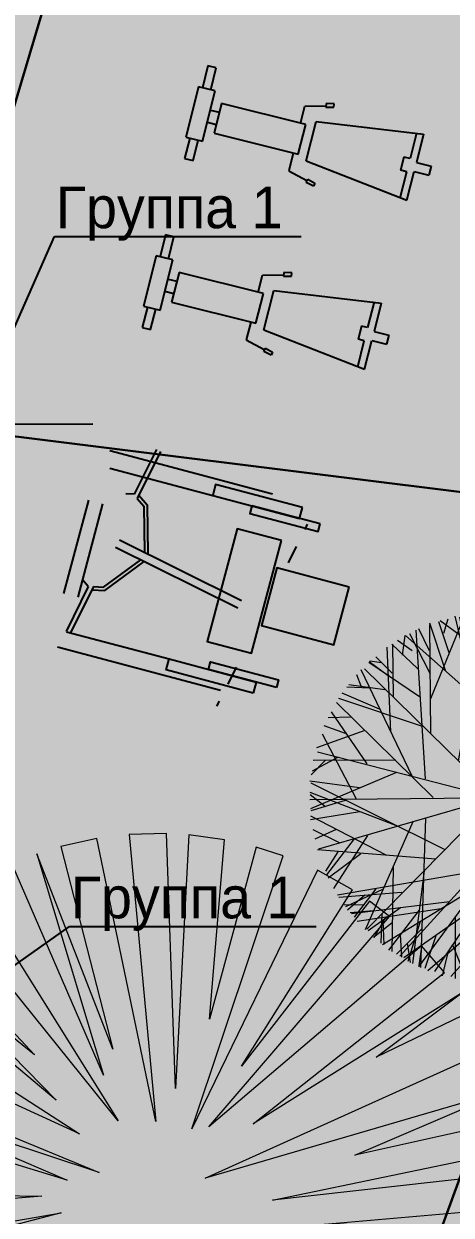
# Model space of a CAD drawing. Header units: millimetres. Extents: x -1042495 to -977915, y 3191218 to 3280168.
# Drawn here: x -993461 to -990383, y 3216048 to 3224631 of the extents above; entities that cross this region are included whole.
import ezdxf
from ezdxf import colors
from ezdxf.entities.mleader import LeaderData, LeaderLine
from ezdxf.math import Vec2, Vec3

# ---------------------------------------------------------------- set-up
doc = ezdxf.new("R2010")
doc.units = ezdxf.units.MM
for name, color, linetype in [('000 Привязки', 1, 'Continuous'), ('_Освещение уличные фанари', 1, 'Continuous'), ('оборудование', 251, 'Continuous'), ('подпорная стенка', 251, 'Continuous'), ('Сосны', 67, 'Continuous')]:
    doc.layers.add(name, color=color, linetype=linetype)
for name, color, linetype, lineweight in [('_Группы Электрика', 7, 'Continuous', 15), ('_Кабель 0.4', 1, 'g5_119_3', 30), ('деревья', 118, 'Continuous', 0)]:
    doc.layers.add(name, color=color, linetype=linetype, lineweight=lineweight)
doc.layers.add('АР-15_ Окружение деревья_Ном._пера__102', color=7, linetype='Continuous', lineweight=5, true_color=0xcccccc)
doc.layers.add('кустарники лиственные', color=7, linetype='Continuous', lineweight=20, true_color=0x455c00)
doc.linetypes.add('g5_119_3', pattern='A,4,-1,[31,GUGK_2005.shx,S=0.1,R=0,X=0,Y=0],4,[31,GUGK_2005.shx,S=0.1,R=180,X=0,Y=0],-1', length=10)

# ---------------------------------------------------------------- blocks, each defined once
blk = doc.blocks.new('й3')
at = {"layer": 'деревья', "lineweight": 0}
for p, q in [((-135.0005525550951, 507.1464805208379), (-91.23814700337243, 591.6659040655286)), ((-125.3775391008821, 549.405999999999), (-79.60253910088795, 594.5460000000021)), ((-123.6165391008835, 321.4429999999993), (-125.3775391008821, 587.7760000000017)), ((-84.73081395632471, 319.2984245867665), (30.18472518945055, 598.6245200519697)), ((-35.91373809227662, 439.5506420053425), (-58.28054031061765, 599.0202421789363)), ((-53.19453910087759, 596.8059999999969), (165.1154608991201, 167.9629999999997)), ((88.79587012191769, 318.1925874934095), (-22.57260615707492, 598.9517569541676)), ((24.27046089911892, 549.405999999999), (-14.46153910088469, 599.0560000000005)), ((0.01046089910960291, 599.9959999999992), (0.01046089910960291, -600)), ((4.904460899109836, 486.2079999999987), (36.59446089911216, 596.8059999999969)), ((41.50578191094974, 439.0534589406998), (65.89057539888017, 598.2269776790599)), ((182.7214608991198, 355.2979999999989), (54.20046089911193, 596.8059999999969)), ((98.21346089911822, 515.5489999999991), (128.1434608991112, 585.5159999999996)), ((141.4407932763133, 505.3888769947407), (98.75239104278444, 590.455800124404)), ((-211.8816873365868, 482.515776984219), (-236.8683836662094, 551.9357647941506)), ((-220.4475391008891, 420.7530000000006), (-165.8705391008843, 576.4860000000008)), ((-211.6455391008785, 558.4359999999979), (-0.3775391008821316, 450.094000000001)), ((160.0737781332427, 571.9944905743869), (-160.0479108090367, -571.9994361003774)), ((-152.7884397476591, 573.9827502718108), (152.8181503137312, -573.9739615039689)), ((128.1379029491945, 457.8677427919756), (243.8677384947514, 548.8843468073355)), ((196.8054608991224, 195.0469999999987), (163.3544608991215, 576.4860000000008)), ((170.397460899112, 511.0349999999999), (232.0164608991181, 551.6660000000011)), ((177.4394608991133, 436.5519999999997), (254.9044608991098, 542.6359999999986)), ((-326.08153910088, 504.2639999999992), (-232.7715391008824, 235.6739999999991)), ((-311.997539100892, 511.0349999999999), (-2.138539100880735, 201.8179999999993)), ((-281.4888741859613, 528.9573060386792), (-112.7948728737829, 414.9199384687236)), ((-264.4615391008847, 465.8940000000002), (-262.7015391008899, 538.1160000000018)), ((288.1936128888919, 525.342583912512), (118.0687861137994, 413.4509819231462)), ((308.4543852160714, 513.6832868732927), (232.3616181580437, 38.52492848058682)), ((316.5234608991159, 508.7779999999984), (302.4394608991133, 305.643)), ((-370.0965391008795, 470.4079999999994), (-352.4895391008904, 355.2979999999989)), ((-356.7090802918392, 403.6583734079941), (-360.9679840817407, 477.3444715575679)), ((-288.7343273347942, 372.4055333222132), (-341.6790637237718, 492.6199092083807)), ((293.455655662241, 368.7116002667135), (347.9187378474599, 488.2457542139673)), ((311.2424608991132, 425.2669999999998), (358.7774608991167, 481.6929999999993)), ((334.6982582304918, 152.2985200466064), (370.9978823884594, 468.4897907847335)), ((343.150570492362, 429.7561699665712), (341.0842435628729, 492.6928096689007)), ((361.8207935765968, 399.1009893844821), (367.012637720225, 472.7272352237742)), ((-70.07018586616323, 268.0709742500367), (-416.8697014679055, 430.3817135755489)), ((-401.7865391008818, 445.5800000000017), (-364.8145391008875, 432.0380000000005)), ((73.48758928989992, 267.154932551508), (422.3150574623724, 425.0602129267645)), ((290.2826751630491, 390.0823145520844), (381.0238815400808, 460.8085979921234)), ((356.9084824046004, 179.5655328020002), (395.253448104806, 450.4408271912253)), ((-438.7575391008868, 364.3260000000009), (-444.0395391008788, 402.6959999999999)), ((-396.8076433456154, 343.4669180922865), (-442.3373602484207, 404.4442160625076)), ((-327.3068585502187, 243.3246127296843), (-439.9406047233788, 405.1895660951341)), ((420.0104608991096, -420), (-419.9895391008904, 420)), ((420.0104608991096, 420), (-419.9895391008904, -420)), ((352.3533238398231, 311.1219096192071), (425.6060320388206, 416.1899482537665)), ((382.9753588877793, 358.8488365851808), (448.3674267571769, 397.7726525435719)), ((401.1537766107504, 338.4064880055666), (447.4521582789312, 398.8022315965463)), ((-215.783657173859, 336.2349408046648), (-489.180589252981, 346.1283241853707)), ((-458.1235391008813, 382.3830000000016), (-405.3075391008897, 330.4709999999977)), ((273.9233396625204, 41.75331222241584), (471.5081911544694, 369.7394500131886)), ((362.2984608991101, 251.474000000002), (489.0594608991087, 350.7839999999997)), ((371.10146089911, 371.0980000000018), (466.1714608991169, 375.612000000001)), ((392.6592563566373, 368.2823219073543), (470.6574895008525, 365.9130487317489)), ((-511.3619746919139, 312.3168581340142), (-477.8841576626146, 265.5830470337787)), ((-498.6165391008835, 328.2139999999999), (-327.8425391008932, 328.2139999999999)), ((-418.2063616002852, 248.0229103230304), (-498.0082179690071, 330.8953268686164)), ((139.8503166433802, -26.81907430767023), (508.1271040902211, 314.7452666953577)), ((220.0527131675626, 333.4678763839584), (493.5530214783066, 339.8977176670378)), ((421.3419184873928, 242.699107466924), (502.1870063696842, 324.5541346143291)), ((438.6579054919566, 312.6930129474858), (512.3864388080547, 309.2458841340667)), ((-532.0675391008845, 274.0440000000017), (-401.7865391008818, 208.5900000000001)), ((-324.4150638219289, 62.27628744814865), (-526.1533759547892, 287.0657493069812)), ((-463.1762074886065, 296.4660947846278), (-525.554375851978, 287.8489934372265)), ((233.7774608991167, 233.4170000000013), (533.0734608991188, 274.0440000000017)), ((348.5581469675672, 59.5629299951288), (514.1722588804259, 301.8261066776722)), ((400.4880733429891, 248.3472985080552), (525.5674764771102, 288.4694145117537)), ((466.9217214158707, 290.5688340694578), (529.1857451225515, 281.1623641762089)), ((-547.9125391008856, 244.7019999999975), (-477.4895391008904, 210.8470000000016)), ((-543.0283221824648, 253.2084248991814), (-62.52599949126306, 227.072383933526)), ((546.2195446755068, 246.3032554413294), (65.42473445678479, 226.2551828219512)), ((543.6364608991134, 253.7309999999998), (209.1294608991157, 3.19800000000032)), ((440.9195506814285, 196.7580680431129), (549.2291190486867, 234.1224404464956)), ((471.9990818601655, 243.3978430716306), (539.2284438386996, 252.8689247394068)), ((-322.5605391008867, 206.3329999999987), (-591.9265391008812, 93.47999999999956)), ((-411.5494693277433, 158.459955849532), (-564.9168386439997, 207.5443449158265)), ((-560.2365391008934, 208.5900000000001), (-208.1235391008813, 208.5900000000001)), ((207.6329210809636, -38.25208728140933), (559.5617397340975, 202.8334993686731)), ((555.4311410445953, 224.818594692988), (424.4265779900597, 68.93404850610386)), ((-532.8637371507939, 163.2191859484228), (-578.2263631852838, 148.7949576759784)), ((-515.4609233079973, 98.54498345770844), (-572.6002084126667, 174.6618882406001)), ((-570.7995391008881, 179.2479999999996), (-470.4475391008891, 147.6490000000013)), ((501.9851994120836, 160.4329798010513), (573.6320403677673, 178.0454720173802)), ((-597.2085391008877, 28.02500000000146), (-120.0955391008902, 120.5650000000023)), ((-586.6455391008785, 127.3359999999993), (-359.532539100881, 75.42399999999907)), ((385.1854608991125, 134.107), (582.3694608991209, 136.3640000000014)), ((473.6668379497569, 144.5112152616712), (589.9020543264487, 97.87972775736853)), ((497.2983723718062, 77.56290629228897), (576.1591575681523, 150.26263693289)), ((-598.7065741755796, -23.94869840233878), (-422.7388603201543, 78.50885847608151)), ((-591.6266504157829, 91.53612947333386), (-233.2820820329362, -35.5104611952338)), ((586.7923360304994, 92.12508354019883), (-586.7714142322802, -92.12508354019883)), ((-583.3923946483992, 111.5377155232236), (583.413316446633, -111.5417155232244)), ((382.1693753424479, 82.38481545913601), (593.5336273829453, 68.42412180306565)), ((518.465708811389, 81.4027751199319), (597.9616199044249, 29.06654278049245)), ((-485.6729324420012, -5.210391314412846), (-596.0044234947418, 55.63014191040565)), ((-271.9023608874559, 53.24292071612945), (-568.6808197799546, -188.7017557274594)), ((-463.8471792264172, -379.2700626656624), (-231.6938281466719, 42.23960072468617)), ((279.2606630172813, -51.33021654765616), (596.6108344967361, 59.87426511544618)), ((293.6364608991134, -66.77100000000064), (594.6924608991103, 70.90999999999985)), ((326.4001601022464, 50.99284687184627), (592.2222536433692, -92.42006513544766)), ((-526.6503143003938, 18.59388608425797), (-600.0346522483596, 26.22334510430301)), ((-599.9895391008904, 0), (600.0104608991096, 0)), ((-553.5049005364563, 30.24976032702034), (-597.6312180390669, 20.51108071124327)), ((-422.9392752957065, 30.06650506339429), (-594.7239989526715, -68.17859155776387)), ((-546.151539100887, -247.3349999999991), (-202.8425391008932, 0.940999999998894)), ((451.612003328235, 8.237302193843789), (596.0857440944237, -63.90961917515597)), ((510.9300588964543, 29.36164335765716), (597.6141378936445, -13.92662181210835)), ((-452.9615302292514, -70.93361994992301), (-598.2098532194213, -4.201486988778925)), ((-557.3205816202681, -22.82229465360797), (-597.4596120563801, -27.08849924895185)), ((-452.8425391008932, -1.315999999998894), (-590.1665391008864, -100.6270000000004)), ((-208.3263739234244, -34.14554736892751), (-458.1088761616265, -379.9559796358371)), ((-140.6668200342392, -22.00553017303537), (-371.8886677986739, -467.9096099182207)), ((92.93246089911554, -91.59799999999814), (596.4534608991089, -28.40099999999802)), ((440.9070873893652, -10.09615617501186), (601.8395766287722, -4.478227000268816)), ((-597.2085391008877, -48.71399999999994), (-542.6305391008937, -66.77100000000064)), ((-280.1607751698757, -46.03628652021507), (-541.2790100347338, -257.9203007852338)), ((-396.5684579023946, -48.4286402636244), (-524.1754434203613, -290.420827641683)), ((525.9320515789732, -286.0436314817998), (231.5823249500827, -45.39886356963689)), ((-460.8237942883134, -98.4422762635404), (-592.1037536352815, -93.94632754728082)), ((-100.7295391008811, -100.6270000000004), (-25.02553910088318, -597.1779999999999)), ((263.7074608991097, -184.137999999999), (589.4114608991222, -98.36899999999878)), ((450.3120773121773, -86.27863323163183), (564.4736555427371, -198.1597619214517)), ((-518.4887315371452, -146.1084284586723), (-586.7172391922941, -117.954386739053)), ((-584.8845391008799, -123.1970000000001), (-364.8145391008875, -116.4259999999995)), ((-285.4482059718284, -231.7853622261646), (-584.6973008907953, -123.4130336769449)), ((-422.2522624877893, -160.3310065548067), (-582.6058972013852, -141.23776512923)), ((-38.28032397094648, -137.1446148960677), (-508.1484769087838, -314.6774571303686)), ((-148.2645391008846, -150.2819999999992), (-146.5045391008898, -576.8650000000016)), ((36.56804761187232, -137.611756047525), (504.1499432695127, -321.0815412172451)), ((282.5174175372667, -235.3754526905395), (583.1151143946772, -130.8019998020609)), ((387.931717971107, -171.1965454320562), (582.8078116149409, -136.7669300099005)), ((-570.7995391008881, -184.137999999999), (-452.8425391008932, -179.6239999999998)), ((-470.9453104598215, -200.2541400139016), (-567.1573735125567, -188.7980335140419)), ((-435.5038698071294, -176.8320350480681), (-562.2039400956855, -195.6028685371384)), ((-526.7865391008818, -181.880000000001), (-554.9555391008762, -220.2510000000002)), ((-504.6351141737105, -187.4505086355966), (-537.2639397651219, -258.3356098171935)), ((-532.0675391008845, -274.4199999999983), (-167.6305391008791, -166.0809999999983)), ((-307.9175300604838, -173.8212378640346), (-381.9431676607055, -457.7925142616368)), ((-0.3775391008821316, -190.9089999999997), (258.4254608991178, -538.4950000000026)), ((511.4358622059372, -312.9102794800347), (113.1829758800304, -168.3534387906875)), ((186.2424608991132, -186.3940000000002), (267.2284608991176, -533.9809999999998)), ((188.002460899108, -186.3940000000002), (573.566460899121, -172.8529999999992)), ((381.6644608991191, -181.880000000001), (524.2704608991189, -290.219000000001)), ((433.2570643739746, -182.3270852458954), (559.7092270170979, -202.7011512092067)), ((458.8950072147272, -159.1889338158981), (542.1834479092358, -253.7280476666092)), ((532.2799069045432, -166.8192201485253), (571.5000395893439, -176.3650809366445)), ((-481.6744480446359, -208.3628627018152), (-556.371960724442, -222.9047878993515)), ((-331.8418413366453, -206.6568962092169), (-535.4941306637775, -264.9277556486959)), ((-472.2085391008877, -193.1660000000011), (-502.1375391008769, -263.135000000002)), ((-359.532539100881, -224.7649999999994), (-440.5185391008854, -405.3290000000015)), ((-58.243356157167, -202.9220623680703), (-430.872431630487, -410.5845905258975)), ((-199.3205391008814, -202.1939999999995), (-285.5885391008778, -527.2099999999991)), ((21.78774632317072, -598.2826680039652), (-62.51505428526434, -227.5473126632933)), ((-29.33581541421881, -597.9520192564232), (59.65582550808904, -228.3141508825865)), ((55.69636470534897, -203.6367720276176), (425.6653707778605, -416.002230694321)), ((459.1294608991157, -240.5639999999985), (555.9604608991212, -222.5080000000016)), ((502.2482737321698, -193.8202989084748), (533.9766765464738, -265.1129793452019)), ((510.7578952267213, -215.4813764441569), (555.5797614219191, -221.2236832785784)), ((-404.9847007704666, -269.0765055263219), (-514.2854167021869, -304.986493006294)), ((-441.8301204239833, -241.0155229047814), (-491.4917007116892, -336.083928383825)), ((-263.5413766265701, -256.4211360746885), (-190.8794569830643, -566.2837311692238)), ((430.4928790094855, -414.6880855295822), (301.2686202310724, -236.4249589885876)), ((425.0842904260062, -282.1652984077664), (499.782895989134, -267.6214224139767)), ((-396.9692967209558, -296.0430795440298), (-522.1243549497012, -291.4243618909131)), ((-389.4615391008847, -290.219000000001), (-514.4615391008847, -306.018)), ((-208.5996367398329, -285.5095056348509), (-499.2755832033872, -325.8452836553879)), ((-465.1665391008864, -301.5040000000008), (-495.0955391008902, -335.3600000000006)), ((-468.1478938374057, -288.5557303976311), (-487.4665789734136, -348.4896834511055)), ((-372.5755129148311, -307.0744501663139), (-454.28109055401, -387.3941707064587)), ((-244.0059612134501, -305.4329921838726), (-325.6748870916199, -500.8810276150471)), ((-78.4466590549273, -272.8748852705176), (-319.3914154362865, -507.4451145246312)), ((75.01204941411561, -273.8398717044256), (312.9664957295026, -511.4430062770552)), ((204.9945615852048, -288.121950043791), (495.136313553332, -332.1360910199146)), ((304.2004608991119, -301.5040000000008), (323.566460899121, -500.125)), ((472.9980015051697, -368.8022787084483), (403.0021310603479, -273.7506708016372)), ((-324.3205391008814, -324.0750000000007), (-481.0105391008838, -355.6739999999991)), ((-428.1773692270217, -314.1199769484738), (-466.6087439534313, -370.0888784620656)), ((-348.4957176558091, -334.1538468101862), (-437.8126856785093, -405.9141293363282)), ((-146.5045391008898, -321.8179999999993), (-39.10953910088574, -594.9219999999987)), ((240.1457022183895, -308.4922824216992), (319.3326017673389, -504.9590301115386)), ((314.7634608991211, -312.7900000000009), (496.10146089911, -333.1029999999992)), ((368.6841509102087, -311.7620250565997), (449.3658736624493, -393.1101568036174)), ((415.1154608991201, -326.3320000000022), (460.8904608991143, -380.5010000000002)), ((424.1923111164215, -319.5112200807198), (461.9117209206161, -375.9623903433749)), ((446.4059863773582, -333.6581829818278), (493.97450326533, -335.4081552897078)), ((-436.997539100892, -346.6450000000004), (-466.9265391008812, -373.7299999999996)), ((-246.8565391008888, -378.2439999999988), (-387.7015391008899, -457.2410000000018)), ((-340.3900865853502, -359.6692862340278), (-350.4276820874366, -484.5066517522755)), ((-146.5045391008898, -362.4449999999997), (-276.7865391008818, -529.4670000000006)), ((-61.99753910089203, -362.4449999999997), (179.2004608991119, -570.094000000001)), ((228.4954608991102, -364.7020000000011), (353.4954608991102, -484.3260000000009)), ((335.8351587243233, -363.9449931723721), (344.2908033136773, -488.899477796087)), ((-361.9901891429763, -388.5515040417413), (-422.0664631341788, -420.1794948621246)), ((-290.9816036934499, -410.6528846880537), (-391.2017989907035, -448.8652744534302)), ((-226.4988865047781, -411.8702413875762), (-259.9463365096744, -535.5089088390232)), ((-225.90650802858, -392.4712215012223), (-208.8351169842645, -561.0806023339974)), ((-208.5621134814282, -400.6373301257408), (-208.337384888262, -562.1235200339179)), ((203.4988731656777, -403.2400645877315), (201.2288358218357, -564.7104549522119)), ((285.7848988443002, -414.2987117931698), (385.5130706603086, -453.7773898769083)), ((375.7950621244818, -466.7241027966156), (360.0750996834977, -411.4276642688528)), ((-262.7015391008899, -439.1850000000013), (-347.2085391008877, -486.5829999999987)), ((-253.9016456983663, -444.3316812978301), (-253.7666342429875, -541.2232971627054)), ((-215.1665391008864, -454.9840000000004), (-199.3205391008814, -561.0649999999987)), ((-19.54923917903216, -423.5680467509337), (-137.1947480917006, -582.6957455487245)), ((-123.3656147873407, -441.5825186986149), (-74.0632626489969, -593.6335988481042)), ((14.21072773891501, -423.7749718896339), (129.83134504591, -584.3799629252426)), ((117.7906110670447, -443.1029002248542), (66.56638856901554, -594.5173378801628)), ((247.8624608991231, -448.2129999999997), (230.2564608991088, -549.7799999999988)), ((248.281351438709, -447.5051653526134), (246.9191559891478, -544.3872992915276)), ((-245.1227693336696, -479.287093267325), (-319.3350145100703, -503.4092924804681)), ((-146.5045391008898, -473.0409999999974), (-250.3775391008821, -543.0089999999982)), ((-126.8694504920277, -586.1962812315032), (-71.63152872859791, -481.8746533480371)), ((-84.88453910087992, -475.2980000000025), (-114.8145391008875, -585.893)), ((-61.91504352516495, -481.7497430059011), (-14.3838131052762, -598.434748622607)), ((55.83622509942506, -482.4885914892657), (6.830916403836454, -598.5622238122451)), ((59.48146089911461, -466.2690000000002), (105.2564608991088, -585.893)), ((119.4624519904319, -587.7631993474861), (65.55026171822101, -482.7503154472106)), ((-257.2819391541416, -541.1443350143418), (-214.2933811278344, -502.9763220739405)), ((-63.75753910088679, -527.2099999999991), (-93.6875391008798, -588.1500000000015)), ((-69.62486100457318, -505.4203749263907), (-24.09291227036738, -566.3978104781272)), ((63.2455331999081, -506.2687326230516), (16.94491813681088, -566.6645855169227)), ((84.12946089911566, -531.7239999999983), (38.35446089912148, -594.9219999999987)), ((250.4350919044809, -544.3666251630493), (207.9334046055737, -505.6571959532812)), ((-106.7550397947198, -546.9833596966273), (-87.679732130302, -590.5948127738629)), ((-87.77849414061347, -550.8485613334378), (-96.70581512030913, -590.214094558909)), ((-34.62414886130136, -553.2606185315562), (-49.45237867036485, -595.9466511151695)), ((27.64178813325998, -553.6480741613632), (41.92818239171174, -596.5184918884188)), ((99.84631166944746, -548.2986611909655), (80.22016689435986, -591.6650150066525)), ((80.8224200301629, -551.9094445154478), (89.25043505246867, -591.3848904126644))]:
    blk.add_line(p, q, dxfattribs=at)
blk = doc.blocks.new('Модель Сосны 21')
at = {"layer": 'АР-15_ Окружение деревья_Ном._пера__102', "color": 136, "linetype": 'Continuous', "lineweight": 5}
for p, q in [((-513.82155491, 2449.14387255), (-256.04490633, 2489.50164296625)), ((-477.37461072, 1917.6800441), (-513.82155491, 2449.14387255)), ((-256.04490633, 2489.50164296625), (-197.694588426625, 1136.906648535)), ((-197.694588426625, 1136.906648535), (-117.7707435273375, 2499.948532)), ((-117.7707435273375, 2499.948532), (118.5695967186625, 2500.05140418375)), ((118.5695967186625, 2500.05140418375), (-22.89457449466251, 787.3066206700004)), ((-22.89457449466251, 787.3066206700004), (281.224495721625, 2487.10326831625)), ((480.9968450550001, 2456.40708608375), (268.43878206, 1358.31999951625)), ((281.224495721625, 2487.10326831625), (480.9968450550001, 2456.40708608375)), ((683.18928671, 2408.1189529), (140.252105175625, 332.826584445)), ((268.43878206, 1358.31999951625), (683.18928671, 2408.1189529)), ((-966.8146497299999, 1906.02670983375), (-944.7501749116251, 2316.9335107)), ((-944.7501749116251, 2316.9335107), (-279.267928263375, 810.6132891950002)), ((-279.267928263375, 810.6132891950002), (-652.1746246516249, 2278.93340623375)), ((-652.1746246516249, 2278.93340623375), (-477.37461072, 1917.6800441)), ((140.252105175625, 332.826584445), (967.0046916416252, 2308.96154535)), ((967.0046916416252, 2308.96154535), (1228.149325878375, 2181.4067134)), ((-1321.67556875, 2124.22809795), (-1129.954424686625, 2232.30645333375)), ((-1129.954424686625, 2232.30645333375), (-966.8146497299999, 1906.02670983375)), ((-430.76127367, 600.8532724750002), (-1321.67556875, 2124.22809795)), ((1228.149325878375, 2181.4067134), (932.678835003375, 1521.46667918625)), ((1348.12839186625, 2109.41408758375), (501.5054673033751, 670.7732780483752)), ((932.678835003375, 1521.46667918625), (1348.12839186625, 2109.41408758375)), ((-1663.49869459375, 1868.24527528375), (-1477.03772141125, 2019.11565825)), ((-1477.03772141125, 2019.11565825), (-430.76127367, 600.8532724750002)), ((501.5054673033751, 670.7732780483752), (1498.25248087, 2005.623648)), ((1498.25248087, 2005.623648), (1683.90842675, 1852.5497768)), ((-815.3213043216251, 857.226626243375), (-1663.49869459375, 1868.24527528375)), ((1683.90842675, 1852.5497768), (489.852133041625, 367.786587231625)), ((-687.134627438375, 589.199938213375), (-1782.70327455, 1754.68592433375)), ((-1782.70327455, 1754.68592433375), (-815.3213043216251, 857.226626243375)), ((489.852133041625, 367.786587231625), (1890.37216831625, 1641.37493684375)), ((1890.37216831625, 1641.37493684375), (1999.8353102, 1506.08533099625)), ((-2063.25993961625, 1413.61111450875), (-1947.47665795, 1569.51396978375)), ((-1947.47665795, 1569.51396978375), (-687.134627438375, 589.199938213375)), ((1999.8353102, 1506.08533099625), (897.7188322166251, 600.8532724750002)), ((-442.4146079333751, 286.213247396625), (-2063.25993961625, 1413.61111450875)), ((897.7188322166251, 600.8532724750002), (2080.6034459, 1392.37327876125)), ((2080.6034459, 1392.37327876125), (2220.08476521625, 1157.027851781625)), ((-1246.494672023375, 589.199938213375), (-2161.96360991625, 1257.21896076125)), ((-2161.96360991625, 1257.21896076125), (-442.4146079333751, 286.213247396625)), ((-2343.07548306625, 873.6510663566253), (-2210.27877188375, 1170.047239428375)), ((-2210.27877188375, 1170.047239428375), (-1246.494672023375, 589.199938213375)), ((2220.08476521625, 1157.027851781625), (478.1987987783751, 251.25324461)), ((478.1987987783751, 251.25324461), (2326.21104703375, 925.2116656516251)), ((2326.21104703375, 925.2116656516251), (2390.1211057, 744.5615145950002)), ((-454.067942195, 111.4132334643375), (-2343.07548306625, 873.6510663566253)), ((-2409.08486811625, 670.0121078333751), (-2381.70556508375, 761.824431008375)), ((-2381.70556508375, 761.824431008375), (-454.067942195, 111.4132334643375)), ((2390.1211057, 744.5615145950002), (1224.012191558375, 391.0932557566251)), ((-1048.387989566625, 216.293241823375), (-2409.08486811625, 670.0121078333751)), ((-2457.56007193375, 460.8484960666251), (-2424.25774005, 612.702322431625)), ((-2424.25774005, 612.702322431625), (-1048.387989566625, 216.293241823375)), ((1224.012191558375, 391.0932557566251), (2446.96598423375, 528.282010561625)), ((2446.96598423375, 528.282010561625), (2486.93494971625, 285.379490388375)), ((-1397.98801743125, 204.639907561625), (-2457.56007193375, 460.8484960666251)), ((-2494.57643801625, 168.198704213375), (-2473.57694153375, 364.8732390283752)), ((-2473.57694153375, 364.8732390283752), (-1397.98801743125, 204.639907561625)), ((2486.93494971625, 285.379490388375), (757.8788210700001, 146.373236250875)), ((-582.2546190783752, -40.08011194383749), (-2494.57643801625, 168.198704213375)), ((757.8788210700001, 146.373236250875), (2499.55067111625, 135.005247119625)), ((2499.55067111625, 135.005247119625), (2500.16036273375, -120.8055928255)), ((-2481.16054551625, -306.589489046625), (-2500.16036273375, 1.1452933625145)), ((-2500.16036273375, 1.1452933625145), (-582.2546190783752, -40.08011194383749)), ((2500.16036273375, -120.8055928255), (536.4654700900002, 6.53322510481625)), ((536.4654700900002, 6.53322510481625), (2479.40169688375, -342.6269318716249)), ((-663.8279589149998, -144.9601203035), (-2481.16054551625, -306.589489046625)), ((-2451.31460273375, -490.793560068375), (-663.8279589149998, -144.9601203035)), ((-628.8679561283749, -203.2267916150001), (-2397.82074036625, -707.0650682433752)), ((-2348.35070115, -857.0518506950002), (-628.8679561283749, -203.2267916150001)), ((-290.921262525, -203.2267916150001), (-1942.4360235, -1573.466698525)), ((-1804.96627123375, -1729.45178695), (-290.921262525, -203.2267916150001)), ((2187.60661328375, -1215.046123386625), (548.1188043516249, -249.840128663375)), ((548.1188043516249, -249.840128663375), (2068.85860491625, -1407.47642577)), ((2432.34953196625, -589.742114308375), (1037.558843363375, -273.1467971866251)), ((1037.558843363375, -273.1467971866251), (2386.52480315, -753.72903104)), ((1036.052825728375, -2276.5539477), (198.5187764866251, -389.680139808375)), ((198.5187764866251, -389.680139808375), (711.2654840216248, -1811.3869198)), ((2386.52480315, -753.72903104), (862.7588294300001, -343.06680276)), ((862.7588294300001, -343.06680276), (2324.4842171, -927.2535886933751)), ((2479.40169688375, -342.6269318716249), (2432.34953196625, -589.742114308375)), ((-2397.82074036625, -707.0650682433752), (-2451.31460273375, -490.793560068375)), ((-931.8546469450001, -517.8668166933751), (-2263.25850168375, -1061.477589188375)), ((-2177.4017908, -1227.953251721625), (-931.8546469450001, -517.8668166933751)), ((-174.387919903375, -506.2134824300002), (-1129.600572023375, -2230.19527315)), ((-1007.728249613375, -2287.8991416), (-174.387919903375, -506.2134824300002)), ((1489.34649918, -2009.95253811625), (466.545464516625, -517.8668166933751)), ((466.545464516625, -517.8668166933751), (1272.96087400875, -2153.29071605)), ((711.2654840216248, -1811.3869198), (151.905439437875, -611.0934907900001)), ((151.905439437875, -611.0934907900001), (754.259924181625, -2384.5565206)), ((-69.50791154350001, -657.706827838375), (-486.7251711050002, -2452.40088151625)), ((-333.138996545, -2478.02098411625), (-69.50791154350001, -657.706827838375)), ((1643.53222499625, -1543.360231765), (699.6121497600001, -669.3601621016248)), ((699.6121497600001, -669.3601621016248), (1718.90042836625, -1817.84660931625)), ((47.02543107833749, -785.8935047233751), (-46.00121214216251, -2500.05140418375)), ((127.926600073375, -2497.30484916625), (47.02543107833749, -785.8935047233751)), ((1912.9877351, -1612.67173684125), (1014.252174838375, -809.200173246625)), ((1014.252174838375, -809.200173246625), (1643.53222499625, -1543.360231765)), ((-2263.25850168375, -1061.477589188375), (-2348.35070115, -857.0518506950002)), ((2324.4842171, -927.2535886933751), (2187.60661328375, -1215.046123386625)), ((-780.3613015366251, -995.6535214416251), (-1675.29261763375, -1855.37021076625)), ((-1548.90430388625, -1962.14952273375), (-780.3613015366251, -995.6535214416251)), ((-605.561287603375, -1007.306855705), (-1548.90430388625, -1962.14952273375)), ((-1384.050414, -2081.76753236625), (-605.561287603375, -1007.306855705)), ((-1942.4360235, -1573.466698525), (-2177.4017908, -1227.953251721625)), ((501.055782195, -2450.11381135), (291.745450583375, -1461.78689192875)), ((291.745450583375, -1461.78689192875), (399.2595915866252, -2468.67597756625)), ((2068.85860491625, -1407.47642577), (1912.9877351, -1612.67173684125)), ((-1675.29261763375, -1855.37021076625), (-1804.96627123375, -1729.45178695)), ((1718.90042836625, -1817.84660931625), (1489.34649918, -2009.95253811625)), ((-570.6012848166251, -1962.8802652), (-802.6466242500001, -2367.73819961625)), ((-701.825253165, -2399.60287856625), (-570.6012848166251, -1962.8802652)), ((-1129.600572023375, -2230.19527315), (-1384.050414, -2081.76753236625)), ((1272.96087400875, -2153.29071605), (1036.052825728375, -2276.5539477)), ((-802.6466242500001, -2367.73819961625), (-1007.728249613375, -2287.8991416)), ((-486.7251711050002, -2452.40088151625), (-701.825253165, -2399.60287856625)), ((754.259924181625, -2384.5565206), (501.055782195, -2450.11381135)), ((-46.00121214216251, -2500.05140418375), (-333.138996545, -2478.02098411625)), ((399.2595915866252, -2468.67597756625), (127.926600073375, -2497.30484916625))]:
    blk.add_line(p, q, dxfattribs=at)

msp = doc.modelspace()

# ---------------------------------------------------------------- hatches: boundary and pattern name
at = {"layer": '000 Привязки', "true_color": 0x999b37}
h = msp.add_hatch(color=55, dxfattribs=at)
h.dxf.hatch_style = 1
edge = h.paths.add_edge_path()
edge.add_line((-993583.6799596155, 3224703.432391435), (-995748.8988106595, 3217927.512614312))
edge.add_line((-995748.8988106595, 3217927.512614312), (-995463.1339425707, 3217836.197556381))
edge.add_line((-995463.1339425707, 3217836.197556381), (-995916.8989666475, 3216416.167768034))
edge.add_arc((-1005336.627306267, 3205577.485049185), 14359.95560829164, 36.37272834088418, 49.00660914071028, ccw=False)
edge.add_line((-993774.3333654694, 3214093.451459329), (-991611.2027678682, 3211415.603731206))
edge.add_line((-991611.2027678682, 3211415.603731206), (-989700.4723121859, 3215862.14240329))
edge.add_line((-989700.4723121859, 3215862.14240329), (-985642.9988891635, 3228982.245658144))
edge.add_line((-985642.9988891635, 3228982.245658144), (-1025266.52277493, 3230353.979917555))
edge.add_line((-1025266.52277493, 3230353.979917555), (-1023687.257262442, 3222587.872756049))
edge.add_line((-1023687.257262442, 3222587.872756049), (-1023695.783507126, 3222326.567317041))
edge.add_arc((-1023962.498053955, 3209574.404607299), 12754.95160418967, 56.17396388743788, 88.80181969915333, ccw=False)
edge.add_arc((-999698.3523725292, 3269111.528290848), 51863.62485566937, 250.6740921346428, 251.0128811404024)
edge.add_line((-1016572.471928616, 3220069.712741498), (-1016115.194578112, 3221500.734137557))
edge.add_line((-1016115.194578112, 3221500.734137557), (-1015829.429709447, 3221409.419079442))
edge.add_line((-1015829.429709447, 3221409.419079442), (-1015220.677720388, 3223314.471143827))
edge.add_arc((-1016363.737199767, 3223679.731361484), 1199.999999999999, 342.2789214714277, 448.0172584244991)
edge.add_line((-1016322.219045024, 3224879.012914259), (-1017141.033947819, 3224907.359622161))
edge.add_line((-1017141.033947819, 3224907.359622161), (-1017210.230796141, 3222908.559235268))
edge.add_line((-1017210.230796141, 3222908.559235268), (-1022207.237266012, 3223081.551546571))
edge.add_line((-1022207.237266012, 3223081.551546571), (-1022172.638803448, 3224080.952840546))
edge.add_line((-1022172.638803448, 3224080.952840546), (-1021999.646492447, 3229077.959310452))
edge.add_line((-1021999.646492447, 3229077.959310452), (-1017002.640022577, 3228904.966999148))
edge.add_line((-1017002.640022577, 3228904.966999148), (-1017071.838553805, 3226906.118000321))
edge.add_line((-1017071.838553805, 3226906.118000321), (-1015689.754689758, 3226858.271377789))
edge.add_arc((-1015648.236535015, 3228057.552930565), 1200.000000000151, 268.0172584244935, 340.1155040881408)
edge.add_arc((-1013391.324058854, 3227241.252694775), 1200.000000000096, 88.01725842450458, 160.1155040881408, ccw=False)
edge.add_line((-1013349.805904112, 3228440.534247551), (-995786.762608859, 3227832.515932257))
edge.add_arc((-995869.7989183429, 3225433.952826738), 2399.999999968609, -17.7210785285788, 88.01725842450071, ccw=False)
at = {"layer": 'подпорная стенка', "linetype": 'Continuous'}
h = msp.add_hatch(dxfattribs=at)
h.set_pattern_fill('ANSI32', color=5, scale=4.399999999999999, angle=358)
h.set_pattern_definition([(43.00000000000001, (0, 0), (-28.58255127021932, 30.65103363485943), []), (43.00000000000001, (19.74453683014231, -0.6894944193667202), (-28.58255127021932, 30.65103363485943), [])])
h.paths.add_polyline_path([(-1016997.719830926, 3219899.988550434, 0.039693635913265), (-1014634.961504428, 3219210.124527852, -0.05677502469262397), (-1010955.502370451, 3218903.763249048, -0.01992002069597516), (-1009001.959242858, 3218440.152432048, -0.008897251920551161), (-1006667.659492779, 3217639.545519566, 0.06397312143393953), (-1003966.597824992, 3216915.796958185, 0.03396862269730931), (-1002412.673073513, 3216854.3040954, 0.01752663598047151), (-999708.1439883955, 3216863.721076228, -0.08397169546654944), (-997441.6179215531, 3216578.742297016, -0.0008098219869693248), (-996053.2748528507, 3216136.92248362, -0.05386939368707039), (-994011.93616952, 3213910.175032883), (-991745.1171233144, 3211103.966179992), (-991611.2027678682, 3211415.603731206), (-993774.3333654694, 3214093.451459329, 0.05484902890915994), (-995902.5317275937, 3216403.664693205, 0.0008455525315215831), (-997353.0664621217, 3216865.382950491, 0.08238151207375906), (-999673.6580463949, 3217165.301118988, -0.01788658465547726), (-1002412.233674913, 3217154.440826899, -0.03407995651739658), (-1003930.457703785, 3217213.639547406, -0.06402424760865519), (-1006559.417133611, 3217919.407219928, 0.00894108904880711), (-1008915.362652808, 3218727.443808323, 0.01997373834347138), (-1010897.421388717, 3219198.087636127, 0.0595298489650975), (-1014826.866434737, 3219503.427687831, -0.01032516536997018), (-1016862.158703632, 3220170.34588382, 0.1433355660986979), (-1023695.783507126, 3222326.567317041), (-1023705.56781251, 3222026.705853002, -0.1441836875205711)])

# ---------------------------------------------------------------- linework, layer by layer
at = {"layer": '_Кабель 0.4'}
for points in [[(-1008926.783072128, 3209298.121239907), (-1012211.027064602, 3210386.974626527), (-1017038.659848899, 3219331.117960164), (-1016740.537473766, 3221366.844321423), (-1016514.578125553, 3224336.395362822), (-1016192.264043038, 3227262.46328536), (-1012201.017260306, 3228760.720770217), (-1006833.858231992, 3228497.806286253), (-1000243.56967451, 3228145.611506935), (-996684.444484774, 3228074.436729515), (-994097.8540771853, 3227416.525561453), (-992986.7254949361, 3225897.895067338), (-993214.8000034806, 3225105.239996427), (-994214.3798663589, 3221744.096953093), (-995222.1355251613, 3216806.896721783)], [(-991577.0140440805, 3212877.700065468), (-988595.1636967829, 3221043.581555281), (-986458.6426075806, 3227621.890975909)], [(-994214.3798663589, 3221744.096953093), (-988595.1636967829, 3221043.581555281)]]:
    msp.add_lwpolyline(points, dxfattribs=at)
at = {"layer": '_Освещение уличные фанари', "color": 1, "linetype": 'Continuous'}
msp.add_line((-994214.3798663589, 3221744.096953093), (-992964.3931143595, 3221749.851935802), dxfattribs=at)
at = {"layer": 'оборудование', "color": 152, "linetype": 'Continuous', "true_color": 0x2776bb}
for p, q in [((-992135.038627862, 3224328.87858602), (-992174.5906025, 3224171.30527781)), ((-992074.8094984276, 3224313.760663912), (-992135.038627862, 3224328.87858602)), ((-992114.3614730657, 3224156.187355702), (-992074.8094984276, 3224313.760663912)), ((-992202.2315410911, 3224178.243341842), (-992293.2737471, 3223815.535241453)), ((-992082.2446286748, 3224148.125808799), (-992202.2315410911, 3224178.243341842)), ((-992173.286834684, 3223785.417708409), (-992082.2446286748, 3224148.125808799)), ((-992116.8474810896, 3224010.269583454), (-992053.1535895988, 3223994.281982448)), ((-992037.29537897, 3224057.46038843), (-992090.9694162857, 3223843.625410474)), ((-991430.0598326472, 3223905.040126392), (-992037.29537897, 3224057.46038843)), ((-991467.3113368412, 3223914.390507912), (-991436.1443455212, 3224038.558415436)), ((-991436.1443455212, 3224038.558415436), (-991288.5048118136, 3224039.736192492)), ((-991283.7839287334, 3224056.143375004), (-991285.9893801756, 3224029.794820024)), ((-991285.9893801756, 3224029.794820024), (-991227.7326073387, 3224031.350406921)), ((-991226.1114469325, 3224055.371172395), (-991283.7839287334, 3224056.143375004)), ((-991227.7326073387, 3224031.350406921), (-991226.1114469325, 3224055.371172395)), ((-992138.7769790993, 3223922.903438517), (-992075.0830876085, 3223906.915837511)), ((-991483.7338699629, 3223691.205148437), (-991430.0598326472, 3223905.040126392)), ((-991426.9059719892, 3223644.448950799), (-991355.6266619904, 3223928.422552275)), ((-991355.6266619904, 3223928.422552275), (-990581.951068846, 3223836.744335042)), ((-992265.632808509, 3223808.59717742), (-992302.605389245, 3223661.30005982)), ((-992293.2737471, 3223815.535241453), (-992173.286834684, 3223785.417708409)), ((-992090.9694162857, 3223843.625410474), (-991483.7338699629, 3223691.205148437)), ((-990632.7906140022, 3223844.737870032), (-990679.0990771835, 3223660.247011904)), ((-990581.951068846, 3223836.744335042), (-990633.25437963, 3223632.354226171)), ((-992242.3762598106, 3223646.182137711), (-992205.4036790747, 3223793.479255313)), ((-992302.605389245, 3223661.30005982), (-992242.3762598106, 3223646.182137711)), ((-991520.985374157, 3223700.555529956), (-991553.0288020308, 3223572.895938173)), ((-991426.9059719892, 3223644.448950799), (-990701.6462195489, 3223359.884177096)), ((-990722.859687898, 3223671.231223538), (-990746.8099621852, 3223575.814395767)), ((-990679.0990771835, 3223660.247011904), (-990722.859687898, 3223671.231223538)), ((-991553.0288020308, 3223572.895938173), (-991423.4467164897, 3223502.133644691)), ((-990750.2342512066, 3223376.847641747), (-990703.0493514709, 3223564.830184134)), ((-990703.0493514709, 3223564.830184134), (-990746.8099621852, 3223575.814395767)), ((-990701.6462195489, 3223359.884177096), (-990649.466472211, 3223567.765970227)), ((-990649.466472211, 3223567.765970227), (-990543.4743326709, 3223541.161220586)), ((-990633.25437963, 3223632.354226171), (-990527.2622400899, 3223605.74947653)), ((-990527.2622400899, 3223605.74947653), (-990543.4743326709, 3223541.161220586)), ((-991426.1574548227, 3223488.933577952), (-991415.6581235069, 3223513.200312539)), ((-991374.9568055329, 3223462.3778824), (-991426.1574548227, 3223488.933577952)), ((-991415.6581235069, 3223513.200312539), (-991365.0417652534, 3223484.316827481)), ((-991365.0417652534, 3223484.316827481), (-991374.9568055329, 3223462.3778824)), ((-992440.449587837, 3223111.314334045), (-992480.001562475, 3222953.741025834)), ((-992380.2204584025, 3223096.196411937), (-992440.449587837, 3223111.314334045)), ((-992419.7724330407, 3222938.623103726), (-992380.2204584025, 3223096.196411937)), ((-992507.6425010661, 3222960.679089867), (-992598.6847070749, 3222597.970989478)), ((-992387.6555886498, 3222930.561556823), (-992507.6425010661, 3222960.679089867)), ((-992478.697794659, 3222567.853456434), (-992387.6555886498, 3222930.561556823)), ((-992422.2584410646, 3222792.705331479), (-992358.5645495738, 3222776.717730473)), ((-992342.706338945, 3222839.896136455), (-992396.3803762607, 3222626.061158499)), ((-991735.4707926222, 3222687.475874417), (-992342.706338945, 3222839.896136455)), ((-991772.7222968162, 3222696.826255937), (-991741.5553054962, 3222820.994163461)), ((-991741.5553054962, 3222820.994163461), (-991593.9157717886, 3222822.171940517)), ((-991589.1948887084, 3222838.579123029), (-991591.4003401506, 3222812.230568049)), ((-991591.4003401506, 3222812.230568049), (-991533.1435673137, 3222813.786154946)), ((-991531.5224069075, 3222837.806920419), (-991589.1948887084, 3222838.579123029)), ((-991533.1435673137, 3222813.786154946), (-991531.5224069075, 3222837.806920419)), ((-992444.1879390742, 3222705.339186542), (-992380.4940475833, 3222689.351585536)), ((-991732.3169319641, 3222426.884698824), (-991661.0376219654, 3222710.8583003)), ((-991661.0376219654, 3222710.8583003), (-990887.362028821, 3222619.180083067)), ((-992396.3803762607, 3222626.061158499), (-991789.1448299378, 3222473.640896461)), ((-991789.1448299378, 3222473.640896461), (-991735.4707926222, 3222687.475874417)), ((-990938.2015739771, 3222627.173618057), (-990984.5100371585, 3222442.682759929)), ((-990887.362028821, 3222619.180083067), (-990938.665339605, 3222414.789974195)), ((-992571.043768484, 3222591.032925446), (-992608.01634922, 3222443.735807844)), ((-992598.6847070749, 3222597.970989478), (-992478.697794659, 3222567.853456434)), ((-992547.7872197856, 3222428.617885736), (-992510.8146390497, 3222575.915003337)), ((-992608.01634922, 3222443.735807844), (-992547.7872197856, 3222428.617885736)), ((-991826.396334132, 3222482.991277982), (-991858.4397620058, 3222355.331686199)), ((-991028.2706478729, 3222453.666971562), (-991052.2209221602, 3222358.250143792)), ((-990984.5100371585, 3222442.682759929), (-991028.2706478729, 3222453.666971562)), ((-991858.4397620058, 3222355.331686199), (-991728.8576764647, 3222284.569392715)), ((-991732.3169319641, 3222426.884698824), (-991007.0571795239, 3222142.319925121)), ((-991008.4603114459, 3222347.265932159), (-991052.2209221602, 3222358.250143792)), ((-991007.0571795239, 3222142.319925121), (-990954.8774321859, 3222350.201718252)), ((-990954.8774321859, 3222350.201718252), (-990848.8852926459, 3222323.596968611)), ((-990938.665339605, 3222414.789974195), (-990832.6732000649, 3222388.185224555)), ((-990832.6732000649, 3222388.185224555), (-990848.8852926459, 3222323.596968611)), ((-991731.5684147977, 3222271.369325977), (-991721.0690834819, 3222295.636060564)), ((-991680.3677655079, 3222244.813630425), (-991731.5684147977, 3222271.369325977)), ((-991721.0690834819, 3222295.636060564), (-991670.4527252284, 3222266.752575506)), ((-991670.4527252284, 3222266.752575506), (-991680.3677655079, 3222244.813630425)), ((-991055.6452111816, 3222159.283389772), (-991008.4603114459, 3222347.265932159)), ((-992505.9325237921, 3221565.082533805), (-992666.3197447114, 3221241.93829669)), ((-992475.83575661, 3221550.144508327), (-992643.6358322777, 3221212.065033362)), ((-992666.3197447114, 3221241.93829669), (-992726.4204123548, 3221245.009934137)), ((-992632.0033650234, 3221235.501842947), (-992572.7040111073, 3221165.16205284)), ((-992643.6358322777, 3221212.065033362), (-992596.5741337709, 3221156.241322369)), ((-992596.5741337709, 3221156.241322369), (-992591.6370265456, 3220823.908446263)), ((-992572.7040111073, 3221165.16205284), (-992567.456080555, 3220811.906639387)), ((-991419.2242516029, 3221025.713113875), (-991437.3632825401, 3220989.16703944)), ((-992772.8854053224, 3220913.868038387), (-991893.6298497822, 3220477.464294071)), ((-992799.5604508182, 3220860.123811275), (-991920.3048952782, 3220423.720066961)), ((-991498.715887181, 3220865.555317084), (-991556.8674863623, 3220748.392901981)), ((-992885.9876482573, 3220573.138075031), (-992618.3120720418, 3220770.164219151)), ((-992878.6586379083, 3220548.732178298), (-992594.1311260508, 3220758.162412276)), ((-992996.416412976, 3220576.867629405), (-993156.8036338951, 3220253.723392291)), ((-992958.9067910453, 3220576.864841777), (-993126.7068667127, 3220238.785366813)), ((-992996.416412976, 3220576.867629405), (-993035.2051232174, 3220622.878075671)), ((-992970.5392582993, 3220553.428032192), (-992878.6586379083, 3220548.732178298)), ((-992958.9067910453, 3220576.864841777), (-992885.9876482573, 3220573.138075031)), ((-991930.3181233065, 3219995.973722424), (-991990.6037261274, 3219874.511769153)), ((-992070.0953617056, 3219714.353972361), (-992051.9563307684, 3219750.900046796))]:
    msp.add_line(p, q, dxfattribs=at)
for points in [[(-992841.5780710673, 3221556.951612247), (-991669.0584132989, 3221245.420085518)], [(-992840.5352078715, 3221430.027885401), (-992100.6068778454, 3221233.433311659)], [(-993172.0683972375, 3220528.042058527), (-992993.7190714299, 3221199.30025398)], [(-993070.0093172339, 3220500.925565596), (-992891.6599914262, 3221172.18376105)], [(-993153.6074444263, 3220251.709416269), (-992413.6791144001, 3220055.114842527)], [(-993217.5112685052, 3220142.04163947), (-992044.9916107367, 3219830.510112741)]]:
    msp.add_lwpolyline(points, dxfattribs=at)
for points in [[(-991453.3815969229, 3221145.900485046), (-992079.6532242176, 3221312.297146208), (-992100.6068778454, 3221233.433311659), (-991474.3352505505, 3221067.036650498)], [(-991327.045441909, 3221027.902620929), (-991817.6248832898, 3221158.246672172), (-991832.1075556503, 3221103.737845351), (-991341.5281142694, 3220973.393794109)], [(-991604.7485184747, 3220907.991815469), (-991923.683143486, 3220992.730855875), (-992139.382519065, 3220180.897264938), (-991820.4478940539, 3220096.158224531)], [(-991118.0566904079, 3220572.817801422), (-991638.4420221989, 3220711.081101167), (-991748.8184741024, 3220295.654255062), (-991228.4331423114, 3220157.390955316)], [(-991808.3611407331, 3219809.854346817), (-992434.632768028, 3219976.251007978), (-992413.6791144001, 3220055.114842527), (-991787.4074871053, 3219888.718181366)], [(-991640.1176784638, 3219849.584151797), (-992130.6971198447, 3219979.928203039), (-992116.2144474844, 3220034.43702986), (-991625.6350061037, 3219904.092978617)]]:
    msp.add_lwpolyline(points, close=True, dxfattribs=at)

# ---------------------------------------------------------------- block references
at = {"layer": 'кустарники лиственные', "xscale": -2.232502272000008, "yscale": 2.232502272, "zscale": 2.232502272, "rotation": 90.52186044708989}
msp.add_blockref('й3', (-990061.4247954056, 3219055.675199389), dxfattribs=at)
at = {"layer": 'Сосны', "linetype": 'Continuous', "lineweight": 13, "xscale": -1.054766121615364, "yscale": 1.05476612161536, "zscale": 1054.766121615361, "rotation": 271.6087296583349}
msp.add_blockref('Модель Сосны 21', (-992500.7308299378, 3216157.654928396), dxfattribs=at)

# ---------------------------------------------------------------- leaders
at = {"layer": '_Группы Электрика'}
ml = msp.add_multileader_mtext('Standard', dxfattribs=at)
ml.set_content('Группа 1', color=256)
ml.set_leader_properties()
ml.build(insert=Vec2(0, 0))
ml.multileader.update_dxf_attribs({"text_left_attachment_type": 6, "text_right_attachment_type": 6, "dogleg_length": 0.36, "arrow_head_size": 300})
ctx = ml.context
ctx.base_point, ctx.char_height, ctx.arrow_head_size, ctx.landing_gap_size, ctx.plane_origin = Vec3(-993239.3650207426, 3223098.773466798), 300, 300, 9, Vec3(-994315.5353071594, 3221684.159193737)
ctx.left_attachment, ctx.right_attachment = 6, 6
notes = []
notes.append((ctx, [(0, (1, 1, 0), (-993239.7250207426, 3223098.773466798), (1, 0), 0.3599999999999679, [(0, [(-993761.5989613509, 3221925.279386575)], 0, [])])]))
ctx.mtext.insert, ctx.mtext.flow_direction = Vec3(-993230.3650207426, 3223458.773466798), 5
ml = msp.add_multileader_mtext('Standard', dxfattribs=at)
ml.set_content('Группа 1', color=256)
ml.set_leader_properties()
ml.build(insert=Vec2(0, 0))
ml.multileader.update_dxf_attribs({"text_left_attachment_type": 6, "text_right_attachment_type": 6, "dogleg_length": 0.36, "arrow_head_size": 300})
ctx = ml.context
ctx.base_point, ctx.char_height, ctx.arrow_head_size, ctx.landing_gap_size, ctx.plane_origin = Vec3(-993131.5304295679, 3218126.453761601), 300, 300, 9, Vec3(-995221.6355251613, 3216806.896721783)
ctx.left_attachment, ctx.right_attachment = 6, 6
notes.append((ctx, [(0, (1, 1, 0), (-993131.8904295679, 3218126.453761601), (1, 0), 0.3599999999999679, [(0, [(-994667.6991793527, 3217048.016914621)], 0, [])])]))
ctx.mtext.insert, ctx.mtext.flow_direction = Vec3(-993122.5304295679, 3218486.453761601), 5
for ctx, leaders in notes:
    for number, flags, end, landing, length, lines in leaders:
        leader = LeaderData()
        leader.index, (leader.has_last_leader_line, leader.has_dogleg_vector, leader.attachment_direction) = number, flags
        leader.last_leader_point, leader.dogleg_vector, leader.dogleg_length = Vec3(end), Vec3(landing), length
        for number, points, colour, breaks in lines:
            line = LeaderLine()
            line.index, line.vertices, line.color, line.breaks = number, Vec3.list(points), colors.encode_raw_color(colour), breaks
            leader.lines.append(line)
        ctx.leaders.append(leader)

doc.saveas('drawing.dxf')
